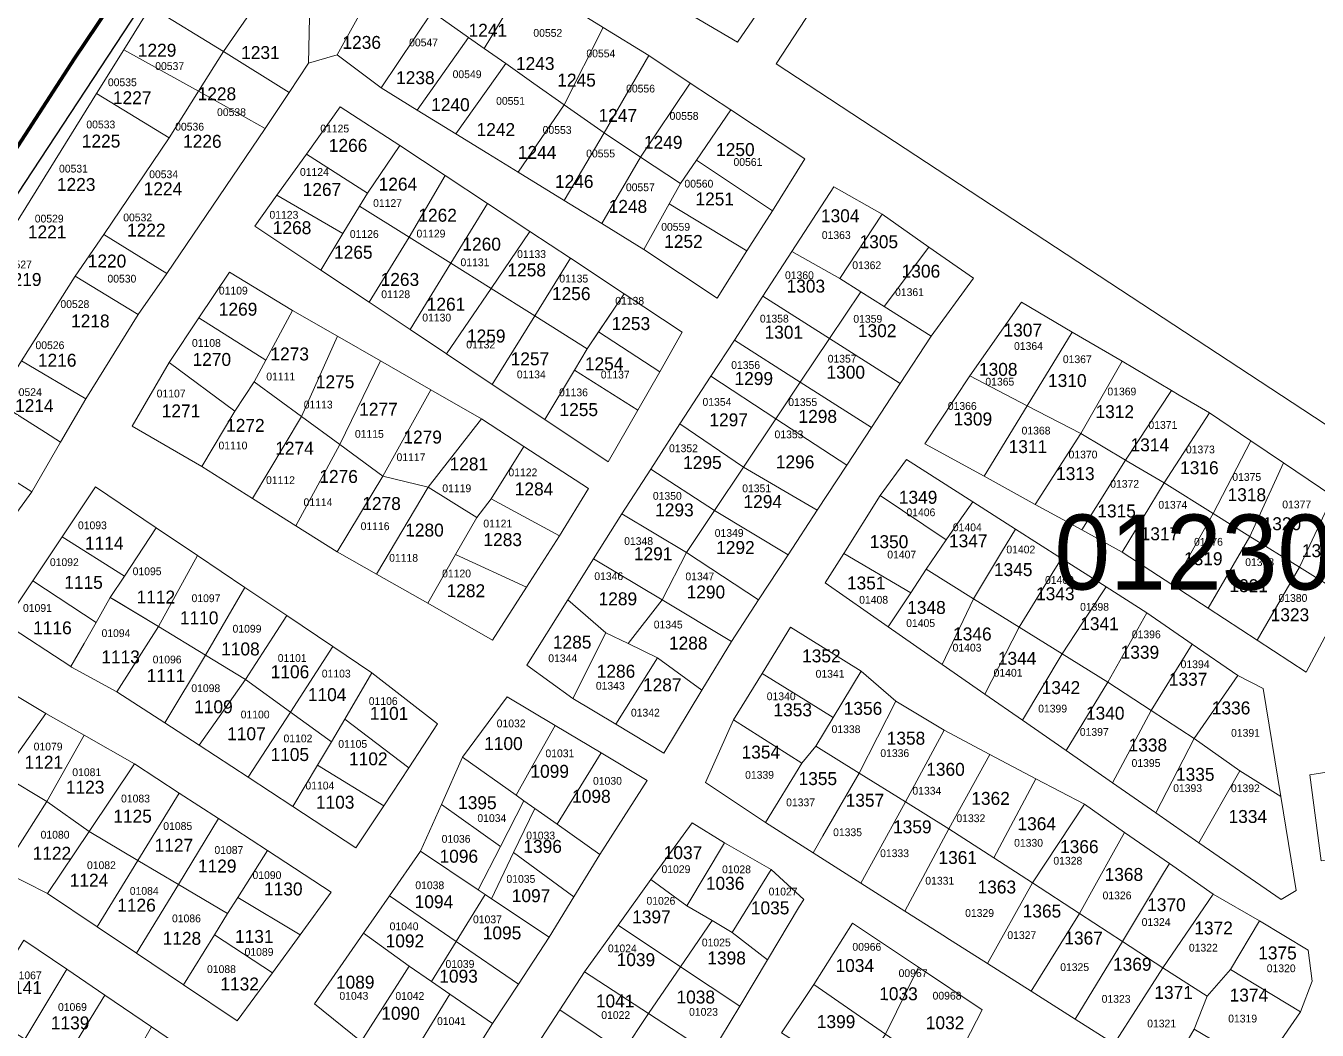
# Model space of a CAD drawing. Header units: metres. Extents: x 245225 to 248406, y 1633796 to 1637634.
# Drawn here: x 245480.1 to 245729.4, y 1635490.8 to 1635684.7 of the extents above; entities that cross this region are included whole.
import ezdxf
from ezdxf.enums import TextEntityAlignment as Align

# ---------------------------------------------------------------- set-up
doc = ezdxf.new("R2010")
doc.units = ezdxf.units.M
doc.header["$MEASUREMENT"] = 0
for name, color, linetype in [('historique_numero_parcelle', 7, 'Continuous'), ('limites_sections', 7, 'Continuous'), ('numero_lot', 7, 'Continuous')]:
    doc.layers.add(name, color=color, linetype=linetype)
doc.layers.add('Limites_Communes', color=7, linetype='Continuous', lineweight=211, plot=False)
doc.layers.add('LIMITES_PARCELLES', color=7, linetype='Continuous', lineweight=0, true_color=0xffffff)
doc.styles.add('Style-FANCY', font='FANCY.shx')
doc.styles.add('Style-WORKING', font='WORKING.shx')

msp = doc.modelspace()

# ---------------------------------------------------------------- linework, layer by layer
at = {"layer": 'Limites_Communes', "color": 210, "lineweight": 80, "flags": 128}
msp.add_lwpolyline([(245439, 1635259), (245487, 1635359), (245345, 1635455), (245489.4667, 1635678.4528), (245540.7488, 1635754.6955), (245560.157, 1635785.0346), (245579.7076, 1635815.5853), (245606.352, 1635857.2211), (245607.8895, 1635859.6236), (245640.6509, 1635910.8181), (245678.9051, 1635970.5959), (245682.2558, 1635976.6478), (245696.3435, 1636002.0922), (245697.0172, 1636003.3091), (245706.0131, 1636029.7675), (245716.4917, 1636050.1259), (245721.3084, 1636059.484), (245729.3686, 1636075.1438), (245743.0548, 1636101.7343), (245738.5532, 1636159.0156), (245738.0176, 1636162.7443), (245735.1907, 1636182.4264), (245737.0861, 1636220.9674)], dxfattribs=at)
at = {"layer": 'limites_parcelles', "flags": 128}
for points in [[(245750.363, 1635691.039), (245762.005, 1635587.454), (245624.951, 1635677.413), (245685.937, 1635770.679), (245729.064, 1635835.37), (245750.496, 1635821.743), (245750.496, 1635786.686), (245750.099, 1635730.594), (245750.363, 1635691.039)], [(245525.065, 1635689.592), (245518.238, 1635679.767), (245504.147, 1635688.38), (245513.607, 1635703.58), (245518.327, 1635704.692), (245525.065, 1635689.592)], [(245576.644, 1635693.651), (245568.596, 1635680.353), (245565.549, 1635682.499), (245558.528, 1635687.443), (245566.789, 1635699.743), (245576.644, 1635693.651)], [(245534.642, 1635677.518), (245530.938, 1635671.83), (245518.238, 1635679.767), (245525.065, 1635689.592), (245533.724, 1635691.987), (245535.013, 1635692.343), (245534.642, 1635677.518)], [(245548.183, 1635693.54), (245540.198, 1635679.106), (245534.642, 1635677.518), (245535.013, 1635692.343), (245544.538, 1635694.037), (245548.183, 1635693.54)], [(245550.863, 1635692.336), (245558.528, 1635687.443), (245548.665, 1635672.756), (245540.198, 1635679.106), (245548.183, 1635693.54), (245549.195, 1635693.402), (245550.863, 1635692.336)], [(245591.552, 1635684.436), (245584.046, 1635669.473), (245578.169, 1635673.612), (245572.743, 1635677.432), (245568.596, 1635680.353), (245576.644, 1635693.651), (245591.552, 1635684.436)], [(245568.596, 1635680.353), (245572.743, 1635677.432), (245563.124, 1635663.869), (245555.652, 1635668.461), (245565.549, 1635682.499), (245568.596, 1635680.353)], [(245584.046, 1635669.473), (245575.144, 1635656.481), (245569.267, 1635660.093), (245563.124, 1635663.869), (245572.743, 1635677.432), (245578.169, 1635673.612), (245584.046, 1635669.473)], [(245526.278, 1635664.938), (245507.343, 1635636.932), (245495.172, 1635644.472), (245507.786, 1635663.098), (245513.457, 1635672.143), (245526.278, 1635664.938)], [(245616.221, 1635668.486), (245609.556, 1635658.806), (245606.448, 1635654.291), (245598.775, 1635659.385), (245608.364, 1635673.689), (245616.221, 1635668.486)], [(245507.786, 1635663.098), (245495.172, 1635644.472), (245489.616, 1635636.402), (245479.244, 1635620.025), (245474.431, 1635612.35), (245474.227, 1635612.286), (245461.253, 1635619.363), (245493.763, 1635671.697), (245507.786, 1635663.098)], [(245546.026, 1635652.452), (245544.515, 1635649.939), (245541.318, 1635644.623), (245528.552, 1635652.017), (245534.273, 1635659.953), (245546.026, 1635652.452)], [(245561.074, 1635655.828), (245554.126, 1635643.914), (245544.515, 1635649.939), (245546.026, 1635652.452), (245552.264, 1635661.652), (245561.074, 1635655.828)], [(245591.27, 1635646.57), (245598.775, 1635659.385), (245606.448, 1635654.291), (245604.272, 1635650.352), (245599.418, 1635641.562), (245591.27, 1635646.57)], [(245624.212, 1635649.04), (245619.318, 1635641.279), (245604.272, 1635650.352), (245606.448, 1635654.291), (245609.556, 1635658.806), (245624.212, 1635649.04)], [(245554.126, 1635643.914), (245546.345, 1635631.374), (245537.069, 1635637.558), (245541.318, 1635644.623), (245544.515, 1635649.939), (245554.126, 1635643.914)], [(245654.454, 1635642.003), (245645.826, 1635630.52), (245641.263, 1635633.405), (245637.261, 1635635.934), (245645.392, 1635648.353), (245654.454, 1635642.003)], [(245637.261, 1635635.934), (245641.263, 1635633.405), (245635.23, 1635624.376), (245622.391, 1635632.547), (245627.996, 1635641.188), (245637.261, 1635635.934)], [(245645.826, 1635630.52), (245654.842, 1635624.821), (245648.874, 1635615.693), (245647.067, 1635616.843), (245635.23, 1635624.376), (245641.263, 1635633.405), (245645.826, 1635630.52)], [(245540.262, 1635624.802), (245533.319, 1635609.295), (245524.144, 1635616.029), (245526.396, 1635620.212), (245531.553, 1635629.788), (245540.262, 1635624.802)], [(245526.396, 1635620.212), (245524.144, 1635616.029), (245520.44, 1635610.341), (245507.74, 1635619.734), (245513.49, 1635628.358), (245526.396, 1635620.212)], [(245588.459, 1635622.387), (245585.987, 1635618.277), (245580.265, 1635608.76), (245570.144, 1635615.508), (245578.333, 1635628.736), (245588.459, 1635622.387)], [(245602.46, 1635617.939), (245598.224, 1635610.527), (245585.987, 1635618.277), (245588.459, 1635622.387), (245590.669, 1635625.676), (245602.46, 1635617.939)], [(245648.874, 1635615.693), (245643.328, 1635607.208), (245639.84, 1635609.427), (245629.596, 1635615.946), (245635.23, 1635624.376), (245647.067, 1635616.843), (245648.874, 1635615.693)], [(245491.68, 1635612.749), (245486.811, 1635604.368), (245483.917, 1635606.191), (245474.35, 1635612.219), (245474.431, 1635612.35), (245479.244, 1635620.025), (245491.68, 1635612.749)], [(245701.264, 1635614.335), (245696.891, 1635607.71), (245692.393, 1635600.894), (245683.794, 1635606.002), (245691.732, 1635619.972), (245701.264, 1635614.335)], [(245533.319, 1635609.295), (245523.877, 1635593.469), (245514.09, 1635599.625), (245520.44, 1635610.341), (245524.144, 1635616.029), (245533.319, 1635609.295)], [(245643.328, 1635607.208), (245638.562, 1635599.918), (245624.874, 1635608.878), (245629.596, 1635615.946), (245639.84, 1635609.427), (245643.328, 1635607.208)], [(245708.606, 1635609.994), (245699.828, 1635596.477), (245694.423, 1635599.687), (245692.393, 1635600.894), (245696.891, 1635607.71), (245701.264, 1635614.335), (245702.753, 1635613.454), (245708.606, 1635609.994)], [(245486.811, 1635604.368), (245481.229, 1635594.757), (245469.033, 1635602.46), (245474.35, 1635612.219), (245483.917, 1635606.191), (245486.811, 1635604.368)], [(245576.232, 1635603.546), (245569.917, 1635593.408), (245567.139, 1635589.836), (245557.746, 1635595.657), (245568.065, 1635608.886), (245576.232, 1635603.546)], [(245465.751, 1635595.154), (245465.069, 1635595.708), (245469.033, 1635602.46), (245481.229, 1635594.757), (245476.995, 1635588.936), (245465.751, 1635595.154)], [(245662.91, 1635592.841), (245659.531, 1635588.04), (245657.759, 1635585.523), (245645.054, 1635594.041), (245650.12, 1635601.009), (245662.91, 1635592.841)], [(245683.945, 1635587.419), (245692.393, 1635600.894), (245694.423, 1635599.687), (245699.828, 1635596.477), (245691.732, 1635583.142), (245683.945, 1635587.419)], [(245567.139, 1635589.836), (245563.037, 1635582.648), (245557.677, 1635573.254), (245547.783, 1635578.891), (245557.746, 1635595.657), (245567.139, 1635589.836)], [(245576.767, 1635576.373), (245563.037, 1635582.648), (245567.139, 1635589.836), (245569.917, 1635593.408), (245583.146, 1635586.264), (245576.767, 1635576.373)], [(245650.929, 1635575.265), (245638.011, 1635582.88), (245645.054, 1635594.041), (245657.759, 1635585.523), (245653.93, 1635579.816), (245650.929, 1635575.265)], [(245671.136, 1635587.588), (245668.465, 1635583.129), (245663.072, 1635574.129), (245653.93, 1635579.816), (245657.759, 1635585.523), (245659.531, 1635588.04), (245662.91, 1635592.841), (245671.136, 1635587.588)], [(245496.4, 1635574.365), (245499.151, 1635578.493), (245505.281, 1635587.845), (245513.252, 1635582.48), (245505.729, 1635568.748), (245496.951, 1635574.034), (245496.4, 1635574.365)], [(245680.027, 1635581.91), (245678.256, 1635579.03), (245671.874, 1635568.654), (245663.072, 1635574.129), (245668.465, 1635583.129), (245671.136, 1635587.588), (245680.027, 1635581.91)], [(245499.151, 1635578.493), (245496.4, 1635574.365), (245493.664, 1635569.563), (245481.419, 1635577.573), (245487.097, 1635586.069), (245499.151, 1635578.493)], [(245602.971, 1635573.916), (245596.354, 1635565.469), (245592.07, 1635567.566), (245584.742, 1635573.941), (245589.675, 1635581.812), (245602.971, 1635573.916)], [(245688.643, 1635576.408), (245687.756, 1635575.052), (245680.186, 1635563.483), (245671.874, 1635568.654), (245678.256, 1635579.03), (245680.027, 1635581.91), (245688.643, 1635576.408)], [(245493.664, 1635569.563), (245491.338, 1635565.479), (245488.802, 1635561.026), (245475.964, 1635569.41), (245481.419, 1635577.573), (245493.664, 1635569.563)], [(245663.072, 1635574.129), (245657.02, 1635561.455), (245646.598, 1635568.697), (245650.929, 1635575.265), (245653.93, 1635579.816), (245663.072, 1635574.129)], [(245696.494, 1635571.394), (245688.973, 1635558.017), (245680.186, 1635563.483), (245687.756, 1635575.052), (245688.643, 1635576.408), (245696.494, 1635571.394)], [(245505.729, 1635568.748), (245497.659, 1635556.181), (245488.928, 1635560.943), (245488.802, 1635561.026), (245491.338, 1635565.479), (245493.664, 1635569.563), (245496.4, 1635574.365), (245505.729, 1635568.748)], [(245610.617, 1635556.503), (245602.019, 1635562.697), (245596.354, 1635565.469), (245602.971, 1635573.916), (245616.306, 1635565.872), (245610.617, 1635556.503)], [(245596.354, 1635565.469), (245602.019, 1635562.697), (245593.975, 1635549.891), (245585.72, 1635554.866), (245592.07, 1635567.566), (245596.354, 1635565.469)], [(245641.373, 1635560.134), (245635.976, 1635551.224), (245628.84, 1635555.61), (245622.228, 1635559.673), (245627.736, 1635568.624), (245641.373, 1635560.134)], [(245541.696, 1635550.87), (245539.088, 1635546.506), (245531.183, 1635552.262), (245539.375, 1635564.895), (245546.871, 1635559.85), (245541.696, 1635550.87)], [(245648.056, 1635554.336), (245640.958, 1635540.457), (245632.605, 1635545.658), (245635.976, 1635551.224), (245641.373, 1635560.134), (245648.056, 1635554.336)], [(245635.976, 1635551.224), (245632.605, 1635545.658), (245629.877, 1635542.354), (245616.73, 1635550.738), (245622.228, 1635559.673), (245628.84, 1635555.61), (245635.976, 1635551.224)], [(245722.377, 1635535.951), (245714.486, 1635540.927), (245705.622, 1635547.145), (245714.089, 1635559.316), (245718.984, 1635556.802), (245722.377, 1635535.951)], [(245582.282, 1635549.664), (245579.475, 1635544.633), (245574.764, 1635536.189), (245564.398, 1635543.522), (245573.003, 1635555.208), (245582.282, 1635549.664)], [(245491.367, 1635547.766), (245484.135, 1635534.963), (245476.202, 1635539.723), (245478.249, 1635543.885), (245483.98, 1635551.974), (245491.367, 1635547.766)], [(245539.088, 1635546.506), (245536.395, 1635542.002), (245531.615, 1635534.006), (245523.006, 1635539.651), (245531.183, 1635552.262), (245539.088, 1635546.506)], [(245549.179, 1635534.162), (245536.395, 1635542.002), (245539.088, 1635546.506), (245541.696, 1635550.87), (245554.016, 1635541.496), (245549.179, 1635534.162)], [(245591.174, 1635544.351), (245589.641, 1635541.877), (245582.657, 1635530.605), (245578.359, 1635533.645), (245576.25, 1635535.138), (245574.764, 1635536.189), (245579.475, 1635544.633), (245582.282, 1635549.664), (245591.174, 1635544.351)], [(245640.958, 1635540.457), (245633.971, 1635528.368), (245632.075, 1635525.087), (245622.868, 1635530.947), (245629.877, 1635542.354), (245632.605, 1635545.658), (245640.958, 1635540.457)], [(245571.715, 1635526.292), (245560.31, 1635534.392), (245564.398, 1635543.522), (245574.764, 1635536.189), (245576.25, 1635535.138), (245571.715, 1635526.292)], [(245600.027, 1635539.062), (245590.899, 1635524.775), (245582.657, 1635530.605), (245589.641, 1635541.877), (245591.174, 1635544.351), (245600.027, 1635539.062)], [(245649.892, 1635534.894), (245644.039, 1635524.213), (245641.3, 1635519.215), (245632.075, 1635525.087), (245633.971, 1635528.368), (245640.958, 1635540.457), (245649.892, 1635534.894)], [(245722.377, 1635535.951), (245725.334, 1635517.776), (245722.423, 1635516.056), (245706.548, 1635527.037), (245714.486, 1635540.927), (245722.377, 1635535.951)], [(245484.135, 1635534.963), (245475.672, 1635521.599), (245468.661, 1635526.627), (245473.929, 1635535.777), (245476.202, 1635539.723), (245484.135, 1635534.963)], [(245585.876, 1635516.561), (245574.261, 1635525.111), (245578.359, 1635533.645), (245582.657, 1635530.605), (245590.899, 1635524.775), (245585.876, 1635516.561)], [(245649.795, 1635513.808), (245641.3, 1635519.215), (245644.039, 1635524.213), (245649.892, 1635534.894), (245658.262, 1635529.683), (245649.795, 1635513.808)], [(245692.214, 1635529.03), (245690.099, 1635525.233), (245683.499, 1635513.386), (245674.409, 1635519.306), (245684.463, 1635534.44), (245692.214, 1635529.03)], [(245526.747, 1635525.509), (245520.991, 1635516.421), (245519.048, 1635513.352), (245509.532, 1635518.992), (245517.255, 1635531.693), (245526.747, 1635525.509)], [(245674.409, 1635519.306), (245665.738, 1635503.694), (245657.719, 1635508.781), (245657.623, 1635508.842), (245649.795, 1635513.808), (245658.262, 1635529.683), (245666.94, 1635524.106), (245674.409, 1635519.306)], [(245700.858, 1635522.998), (245699.745, 1635521.146), (245691.823, 1635507.965), (245683.499, 1635513.386), (245690.099, 1635525.233), (245692.214, 1635529.03), (245700.858, 1635522.998)], [(245567.421, 1635517.915), (245568.738, 1635517.035), (245565.201, 1635511.308), (245563.143, 1635507.975), (245550.296, 1635516.776), (245556.27, 1635525.367), (245567.421, 1635517.915)], [(245623.998, 1635521.877), (245616.458, 1635509.706), (245612.591, 1635511.991), (245607.726, 1635514.866), (245615.002, 1635527.037), (245623.998, 1635521.877)], [(245709.334, 1635517.083), (245699.597, 1635502.901), (245691.823, 1635507.965), (245699.745, 1635521.146), (245700.858, 1635522.998), (245709.334, 1635517.083)], [(245623.262, 1635504.444), (245616.458, 1635509.706), (245623.998, 1635521.877), (245630.291, 1635516.076), (245629.444, 1635514.806), (245623.262, 1635504.444)], [(245519.048, 1635513.352), (245516.493, 1635509.227), (245510.531, 1635499.601), (245501.45, 1635505.699), (245509.532, 1635518.992), (245519.048, 1635513.352)], [(245612.591, 1635511.991), (245606.5, 1635503.081), (245594.426, 1635511.115), (245600.773, 1635519.908), (245607.726, 1635514.866), (245612.591, 1635511.991)], [(245533.048, 1635509.275), (245527.693, 1635501.927), (245516.493, 1635509.227), (245519.048, 1635513.352), (245520.991, 1635516.421), (245533.048, 1635509.275)], [(245563.143, 1635507.975), (245558.377, 1635500.259), (245554.116, 1635503.192), (245545.291, 1635509.58), (245550.296, 1635516.776), (245563.143, 1635507.975)], [(245569.983, 1635516.203), (245581.109, 1635508.767), (245575.19, 1635499.722), (245563.143, 1635507.975), (245565.201, 1635511.308), (245568.738, 1635517.035), (245569.983, 1635516.203)], [(245712.687, 1635502.563), (245708.17, 1635497.398), (245699.597, 1635502.901), (245709.334, 1635517.083), (245718.243, 1635511.955), (245712.687, 1635502.563)], [(245606.5, 1635503.081), (245612.591, 1635511.991), (245616.458, 1635509.706), (245623.262, 1635504.444), (245617.915, 1635495.483), (245606.5, 1635503.081)], [(245728.429, 1635500.314), (245726.18, 1635494.361), (245712.687, 1635502.563), (245718.243, 1635511.955), (245727.636, 1635506.267), (245728.429, 1635500.314)], [(245575.19, 1635499.722), (245570.21, 1635492.112), (245561.939, 1635497.806), (245558.377, 1635500.259), (245563.143, 1635507.975), (245575.19, 1635499.722)], [(245558.377, 1635500.259), (245561.939, 1635497.806), (245553.163, 1635483.402), (245544.842, 1635488.646), (245554.116, 1635503.192), (245558.377, 1635500.259)], [(245705.622, 1635491.053), (245700.066, 1635481.396), (245690.178, 1635488.19), (245699.597, 1635502.901), (245708.17, 1635497.398), (245705.622, 1635491.053)], [(245600.309, 1635494.026), (245595.333, 1635486.619), (245590.196, 1635490.047), (245583.163, 1635494.743), (245587.915, 1635502.094), (245600.309, 1635494.026)], [(245708.17, 1635497.398), (245712.687, 1635502.563), (245726.18, 1635494.361), (245718.591, 1635483.355), (245705.622, 1635491.053), (245708.17, 1635497.398)], [(245504.357, 1635491.477), (245500.136, 1635484.017), (245496.823, 1635478.163), (245487.265, 1635484.322), (245495.354, 1635497.606), (245504.357, 1635491.477)], [(245595.333, 1635486.619), (245589.621, 1635478.119), (245583.637, 1635482.331), (245577.796, 1635486.442), (245583.163, 1635494.743), (245590.196, 1635490.047), (245595.333, 1635486.619)], [(245612.364, 1635486.18), (245607.864, 1635478.254), (245603.789, 1635480.974), (245595.333, 1635486.619), (245600.309, 1635494.026), (245612.364, 1635486.18)]]:
    msp.add_lwpolyline(points, close=True, dxfattribs=at)
at = {"layer": 'limites_parcelles'}
for points in [[(245608.162, 1635687.069), (245615.108, 1635701.405), (245626.105, 1635694.209), (245617.47, 1635681.558)], [(245518.238, 1635679.767), (245513.457, 1635672.143), (245499.004, 1635680.117), (245504.147, 1635688.38)], [(245565.549, 1635682.499), (245555.652, 1635668.461), (245548.665, 1635672.756), (245558.528, 1635687.443)], [(245584.046, 1635669.473), (245591.552, 1635684.436), (245600.344, 1635679), (245591.745, 1635664.051)], [(245513.457, 1635672.143), (245507.786, 1635663.098), (245493.763, 1635671.697), (245499.004, 1635680.117)], [(245526.278, 1635664.938), (245513.457, 1635672.143), (245518.238, 1635679.767), (245530.938, 1635671.83)], [(245608.364, 1635673.689), (245598.775, 1635659.385), (245591.745, 1635664.051), (245600.344, 1635679)], [(245552.264, 1635661.652), (245546.026, 1635652.452), (245534.273, 1635659.953), (245540.797, 1635669.063)], [(245591.745, 1635664.051), (245584.004, 1635651.035), (245575.144, 1635656.481), (245584.046, 1635669.473)], [(245624.212, 1635649.04), (245609.556, 1635658.806), (245616.221, 1635668.486), (245630.507, 1635659.024)], [(245584.004, 1635651.035), (245591.745, 1635664.051), (245598.775, 1635659.385), (245591.27, 1635646.57)], [(245569.2, 1635650.456), (245562.115, 1635638.905), (245554.126, 1635643.914), (245561.074, 1635655.828)], [(245637.261, 1635635.934), (245627.996, 1635641.188), (245636.078, 1635653.649), (245645.392, 1635648.353)], [(245541.318, 1635644.623), (245537.069, 1635637.558), (245524.277, 1635646.086), (245528.552, 1635652.017)], [(245577.374, 1635645.052), (245569.899, 1635634.024), (245562.115, 1635638.905), (245569.2, 1635650.456)], [(245619.318, 1635641.279), (245613.574, 1635632.169), (245599.418, 1635641.562), (245604.272, 1635650.352)], [(245585.222, 1635639.864), (245578.333, 1635628.736), (245569.899, 1635634.024), (245577.374, 1635645.052)], [(245507.343, 1635636.932), (245501.787, 1635628.994), (245489.616, 1635636.402), (245495.172, 1635644.472)], [(245562.115, 1635638.905), (245554.26, 1635626.097), (245546.345, 1635631.374), (245554.126, 1635643.914)], [(245595.594, 1635633.007), (245588.459, 1635622.387), (245578.333, 1635628.736), (245585.222, 1635639.864)], [(245645.826, 1635630.52), (245654.454, 1635642.003), (245663.035, 1635635.99), (245654.842, 1635624.821)], [(245569.899, 1635634.024), (245561.331, 1635621.383), (245554.26, 1635626.097), (245562.115, 1635638.905)], [(245501.787, 1635628.994), (245491.68, 1635612.749), (245479.244, 1635620.025), (245489.616, 1635636.402)], [(245526.396, 1635620.212), (245513.49, 1635628.358), (245519.382, 1635637.196), (245531.553, 1635629.788)], [(245578.333, 1635628.736), (245570.144, 1635615.508), (245561.331, 1635621.383), (245569.899, 1635634.024)], [(245602.46, 1635617.939), (245590.669, 1635625.676), (245595.594, 1635633.007), (245606.827, 1635625.581)], [(245635.23, 1635624.376), (245629.596, 1635615.946), (245616.874, 1635624.042), (245622.391, 1635632.547)], [(245682.103, 1635625.611), (245673.432, 1635611.4), (245662.347, 1635617.174), (245672.295, 1635631.356)], [(245548.55, 1635620.057), (245540.699, 1635603.878), (245533.319, 1635609.295), (245540.262, 1635624.802)], [(245673.432, 1635611.4), (245682.103, 1635625.611), (245691.732, 1635619.972), (245683.794, 1635606.002)], [(245629.596, 1635615.946), (245624.874, 1635608.878), (245612.354, 1635617.072), (245616.874, 1635624.042)], [(245558.29, 1635614.481), (245549.015, 1635597.773), (245540.699, 1635603.878), (245548.55, 1635620.057)], [(245520.44, 1635610.341), (245514.09, 1635599.625), (245500.598, 1635607.475), (245507.74, 1635619.734)], [(245598.224, 1635610.527), (245592.539, 1635600.578), (245580.265, 1635608.76), (245585.987, 1635618.277)], [(245624.874, 1635608.878), (245618.612, 1635599.506), (245606.383, 1635607.866), (245612.354, 1635617.072)], [(245673.432, 1635611.4), (245665.113, 1635597.764), (245653.668, 1635604.051), (245662.347, 1635617.174)], [(245549.015, 1635597.773), (245558.29, 1635614.481), (245568.065, 1635608.886), (245557.746, 1635595.657)], [(245665.113, 1635597.764), (245673.432, 1635611.4), (245683.794, 1635606.002), (245674.972, 1635592.348)], [(245716.566, 1635604.632), (245709.34, 1635590.556), (245699.828, 1635596.477), (245708.606, 1635609.994)], [(245540.699, 1635603.878), (245532.201, 1635588.233), (245523.877, 1635593.469), (245533.319, 1635609.295)], [(245618.612, 1635599.506), (245613.018, 1635591.135), (245600.726, 1635599.144), (245606.383, 1635607.866)], [(245632.88, 1635591.225), (245618.612, 1635599.506), (245624.874, 1635608.878), (245638.562, 1635599.918)], [(245692.393, 1635600.894), (245683.945, 1635587.419), (245674.972, 1635592.348), (245683.794, 1635606.002)], [(245532.201, 1635588.233), (245540.699, 1635603.878), (245549.015, 1635597.773), (245540.215, 1635583.203)], [(245569.917, 1635593.408), (245576.232, 1635603.546), (245588.703, 1635595.392), (245583.146, 1635586.264)], [(245722.896, 1635600.368), (245716.383, 1635586.173), (245709.34, 1635590.556), (245716.566, 1635604.632)], [(245732.441, 1635593.939), (245725.956, 1635580.215), (245716.383, 1635586.173), (245722.896, 1635600.368)], [(245557.746, 1635595.657), (245547.783, 1635578.891), (245540.215, 1635583.203), (245549.015, 1635597.773)], [(245613.018, 1635591.135), (245607.616, 1635583.051), (245595.14, 1635590.532), (245600.726, 1635599.144)], [(245627.264, 1635582.635), (245613.018, 1635591.135), (245618.612, 1635599.506), (245632.88, 1635591.225)], [(245505.281, 1635587.845), (245499.151, 1635578.493), (245487.097, 1635586.069), (245493.558, 1635595.736)], [(245709.34, 1635590.556), (245701.521, 1635576.761), (245691.732, 1635583.142), (245699.828, 1635596.477)], [(245725.956, 1635580.215), (245732.441, 1635593.939), (245742.569, 1635587.117), (245735.025, 1635574.571)], [(245602.971, 1635573.916), (245589.675, 1635581.812), (245595.14, 1635590.532), (245607.616, 1635583.051)], [(245627.264, 1635582.635), (245621.555, 1635573.901), (245607.616, 1635583.051), (245613.018, 1635591.135)], [(245716.383, 1635586.173), (245708.373, 1635572.295), (245701.521, 1635576.761), (245709.34, 1635590.556)], [(245725.956, 1635580.215), (245717.786, 1635566.16), (245708.373, 1635572.295), (245716.383, 1635586.173)], [(245522.392, 1635576.327), (245514.792, 1635563.253), (245505.729, 1635568.748), (245513.252, 1635582.48)], [(245576.767, 1635576.373), (245570.166, 1635566.14), (245557.677, 1635573.254), (245563.037, 1635582.648)], [(245607.616, 1635583.051), (245621.555, 1635573.901), (245616.306, 1635565.872), (245602.971, 1635573.916)], [(245650.929, 1635575.265), (245646.598, 1635568.697), (245634.407, 1635577.169), (245638.011, 1635582.88)], [(245717.786, 1635566.16), (245725.956, 1635580.215), (245735.025, 1635574.571), (245727.292, 1635559.964)], [(245530.507, 1635570.865), (245522.53, 1635558.562), (245514.792, 1635563.253), (245522.392, 1635576.327)], [(245592.07, 1635567.566), (245585.72, 1635554.866), (245576.816, 1635561.292), (245584.742, 1635573.941)], [(245657.02, 1635561.455), (245663.072, 1635574.129), (245671.874, 1635568.654), (245665.253, 1635555.734)], [(245539.375, 1635564.895), (245531.183, 1635552.262), (245522.53, 1635558.562), (245530.507, 1635570.865)], [(245705.281, 1635565.362), (245697.367, 1635552.536), (245688.973, 1635558.017), (245696.494, 1635571.394)], [(245514.792, 1635563.253), (245506.899, 1635550.175), (245497.659, 1635556.181), (245505.729, 1635568.748)], [(245665.253, 1635555.734), (245671.874, 1635568.654), (245680.186, 1635563.483), (245672.486, 1635550.707)], [(245697.367, 1635552.536), (245705.281, 1635565.362), (245714.089, 1635559.316), (245705.622, 1635547.145)], [(245506.899, 1635550.175), (245514.792, 1635563.253), (245522.53, 1635558.562), (245513.534, 1635545.862)], [(245610.617, 1635556.503), (245603.234, 1635544.343), (245593.975, 1635549.891), (245602.019, 1635562.697)], [(245672.486, 1635550.707), (245680.186, 1635563.483), (245688.973, 1635558.017), (245680.942, 1635544.831)], [(245483.98, 1635551.974), (245478.249, 1635543.885), (245465.195, 1635552.503), (245470.893, 1635559.777)], [(245531.183, 1635552.262), (245523.006, 1635539.651), (245513.534, 1635545.862), (245522.53, 1635558.562)], [(245554.016, 1635541.496), (245541.696, 1635550.87), (245546.871, 1635559.85), (245559.583, 1635550)], [(245680.942, 1635544.831), (245688.973, 1635558.017), (245697.367, 1635552.536), (245689.9, 1635538.606)], [(245649.892, 1635534.894), (245640.958, 1635540.457), (245648.056, 1635554.336), (245657.37, 1635548.727)], [(245689.9, 1635538.606), (245697.367, 1635552.536), (245705.622, 1635547.145), (245698.22, 1635532.824)], [(245629.877, 1635542.354), (245622.868, 1635530.947), (245611.335, 1635538.645), (245616.73, 1635550.738)], [(245484.135, 1635534.963), (245491.367, 1635547.766), (245501.073, 1635542.237), (245492.311, 1635529.198)], [(245666.212, 1635544.064), (245658.262, 1635529.683), (245649.892, 1635534.894), (245657.37, 1635548.727)], [(245698.22, 1635532.824), (245705.622, 1635547.145), (245714.486, 1635540.927), (245706.548, 1635527.037)], [(245675.107, 1635539.373), (245666.94, 1635524.106), (245658.262, 1635529.683), (245666.212, 1635544.064)], [(245509.698, 1635536.617), (245501.717, 1635523.623), (245492.311, 1635529.198), (245501.073, 1635542.237)], [(245549.179, 1635534.162), (245543.806, 1635526.013), (245531.615, 1635534.006), (245536.395, 1635542.002)], [(245739.583, 1635524.666), (245730.196, 1635523.512), (245727.974, 1635540.128), (245738.181, 1635541.721)], [(245666.94, 1635524.106), (245675.107, 1635539.373), (245684.463, 1635534.44), (245674.409, 1635519.306)], [(245517.255, 1635531.693), (245509.532, 1635518.992), (245501.717, 1635523.623), (245509.698, 1635536.617)], [(245492.311, 1635529.198), (245484.271, 1635517.234), (245475.672, 1635521.599), (245484.135, 1635534.963)], [(245571.715, 1635526.292), (245567.421, 1635517.915), (245556.27, 1635525.367), (245560.31, 1635534.392)], [(245607.726, 1635514.866), (245600.773, 1635519.908), (245608.701, 1635530.893), (245615.002, 1635527.037)], [(245501.717, 1635523.623), (245493.843, 1635510.806), (245484.271, 1635517.234), (245492.311, 1635529.198)], [(245533.048, 1635509.275), (245520.991, 1635516.421), (245526.747, 1635525.509), (245539.04, 1635517.498)], [(245585.876, 1635516.561), (245581.109, 1635508.767), (245569.983, 1635516.203), (245574.261, 1635525.111)], [(245509.532, 1635518.992), (245501.45, 1635505.699), (245493.843, 1635510.806), (245501.717, 1635523.623)], [(245665.738, 1635503.694), (245674.409, 1635519.306), (245683.499, 1635513.386), (245674.168, 1635498.346)], [(245674.168, 1635498.346), (245683.499, 1635513.386), (245691.823, 1635507.965), (245682.655, 1635492.963)], [(245606.5, 1635503.081), (245600.309, 1635494.026), (245587.915, 1635502.094), (245594.426, 1635511.115)], [(245652.452, 1635502.97), (245646.084, 1635490.041), (245632.2, 1635499.652), (245639.668, 1635511.466)], [(245488.013, 1635502.604), (245479.878, 1635489.083), (245471.288, 1635494.619), (245479.726, 1635508.246)], [(245527.693, 1635501.927), (245520.916, 1635492.628), (245510.531, 1635499.601), (245516.493, 1635509.227)], [(245554.116, 1635503.192), (245544.842, 1635488.646), (245535.797, 1635495.926), (245545.291, 1635509.58)], [(245682.655, 1635492.963), (245691.823, 1635507.965), (245699.597, 1635502.901), (245690.178, 1635488.19)], [(245495.354, 1635497.606), (245487.265, 1635484.322), (245479.878, 1635489.083), (245488.013, 1635502.604)], [(245600.309, 1635494.026), (245606.5, 1635503.081), (245617.915, 1635495.483), (245612.364, 1635486.18)], [(245646.084, 1635490.041), (245652.452, 1635502.97), (245664.751, 1635494.797), (245657.997, 1635481.793)], [(245570.21, 1635492.112), (245561.524, 1635478.322), (245553.163, 1635483.402), (245561.939, 1635497.806)], [(245646.084, 1635490.041), (245640.182, 1635481.259), (245625.952, 1635490.352), (245632.2, 1635499.652)], [(245511.048, 1635477.017), (245500.136, 1635484.017), (245504.357, 1635491.477), (245515.492, 1635483.896)], [(245700.066, 1635481.396), (245705.622, 1635491.053), (245718.591, 1635483.355), (245712.501, 1635473.326)]]:
    msp.add_3dface(points, dxfattribs=at)
at = {"layer": 'limites_sections', "flags": 128}
msp.add_lwpolyline([(245757.2987, 1635487.3796), (245709.8511, 1635473.3519), (245450.457919, 1635384.496715), (245338.384, 1635452.238), (245352.23, 1635460.654), (245385.352, 1635510.608), (245506.207, 1635694.504), (245674.383, 1635951.917), (245691.302, 1635996.202), (245705.298, 1636002.476), (245715.487, 1635996.523), (245917.985, 1635864.385)], dxfattribs=at)

# ---------------------------------------------------------------- texts
at = {"layer": 'historique_numero_parcelle', "style": 'Style-FANCY'}
for s, p in [('00547', (245556.877992, 1635681.514843)), ('00552', (245580.861467, 1635683.365305)), ('00554', (245591.100197, 1635679.398816)), ('00537', (245507.859489, 1635676.962854)), ('00549', (245565.272859, 1635675.384443)), ('00535', (245498.721231, 1635673.829947)), ('00556', (245598.77069, 1635672.613923)), ('00551', (245573.670038, 1635670.240453)), ('00538', (245519.795974, 1635668.064269)), ('00558', (245607.167528, 1635667.33752)), ('00533', (245494.563427, 1635665.691526)), ('00536', (245511.708472, 1635665.257936)), ('01125', (245539.72551, 1635664.899396)), ('00553', (245582.657221, 1635664.634109)), ('00555', (245591.055729, 1635660.080704)), ('00531', (245489.288612, 1635657.16126)), ('01124', (245535.797, 1635656.514608)), ('00561', (245619.497906, 1635658.437602)), ('00534', (245506.695104, 1635656.069651)), ('00560', (245610.028327, 1635654.254879)), ('00557', (245598.726688, 1635653.557974)), ('01127', (245549.924295, 1635650.502808)), ('00529', (245484.601427, 1635647.51348)), ('00532', (245501.682988, 1635647.737039)), ('01123', (245529.915037, 1635648.249005)), ('01126', (245545.426498, 1635644.533178)), ('01129', (245558.30273, 1635644.618446)), ('00559', (245605.54107, 1635645.920218)), ('01363', (245636.549377, 1635644.330191)), ('01131', (245566.797858, 1635639.079392)), ('01133', (245577.722649, 1635640.663593)), ('00527', (245478.471959, 1635638.65661)), ('01360', (245629.439473, 1635636.584588)), ('01362', (245642.434952, 1635638.509585)), ('00530', (245498.633685, 1635635.916048)), ('01135', (245585.874743, 1635635.930757)), ('01109', (245520.145208, 1635633.609525)), ('01128', (245551.492665, 1635632.905139)), ('01138', (245596.670889, 1635631.650817)), ('01361', (245650.699878, 1635633.316064)), ('00528', (245489.55633, 1635631.008995)), ('01130', (245559.415287, 1635628.401834)), ('01358', (245624.591103, 1635628.20176)), ('01359', (245642.640055, 1635628.160084)), ('00526', (245484.741983, 1635623.069091)), ('01108', (245514.947856, 1635623.502499)), ('01132', (245567.910318, 1635623.208204)), ('01364', (245673.663894, 1635622.917598)), ('01356', (245619.052406, 1635619.244526)), ('01357', (245637.679277, 1635620.466518)), ('01367', (245683.085165, 1635620.365673)), ('01111', (245529.303739, 1635617.029487)), ('01134', (245577.668876, 1635617.435819)), ('01137', (245593.878971, 1635617.398225)), ('01365', (245668.129115, 1635616.030196)), ('01369', (245691.692803, 1635614.135781)), ('00524', (245480.385918, 1635614.011289)), ('01107', (245508.142305, 1635613.744187)), ('01113', (245536.534345, 1635611.6082)), ('01136', (245585.824026, 1635613.966816)), ('01354', (245613.516821, 1635612.128452)), ('01355', (245630.071915, 1635612.090062)), ('01366', (245660.876249, 1635611.332931)), ('01368', (245675.120324, 1635606.585027)), ('01371', (245699.610809, 1635607.678057)), ('01115', (245546.408309, 1635605.951385)), ('01353', (245627.422518, 1635605.858163)), ('01110', (245520.076068, 1635603.712182)), ('01352', (245607.058266, 1635603.174178)), ('01370', (245684.191678, 1635601.964069)), ('01373', (245706.843007, 1635602.946768)), ('01117', (245554.444931, 1635601.447816)), ('01112', (245529.257642, 1635597.020963)), ('01122', (245576.05234, 1635598.523338)), ('01375', (245715.797771, 1635597.637077)), ('01119', (245563.284102, 1635595.44839)), ('01351', (245621.181334, 1635595.437124)), ('01372', (245692.226647, 1635596.3115)), ('01114', (245536.490662, 1635592.750414)), ('01350', (245603.933031, 1635593.98137)), ('01374', (245701.52919, 1635592.265173)), ('01377', (245725.44253, 1635592.324792)), ('01406', (245652.887699, 1635590.809486)), ('01093', (245492.94462, 1635588.301635)), ('01116', (245547.516149, 1635588.124779)), ('01121', (245571.200414, 1635588.645092)), ('01349', (245615.8734, 1635586.824944)), ('01404', (245661.847898, 1635587.913952)), ('01348', (245598.394729, 1635585.255299)), ('01376', (245708.410848, 1635585.1201)), ('01118', (245553.021063, 1635582.018052)), ('01407', (245649.189857, 1635582.654002)), ('01402', (245672.185186, 1635583.635907)), ('01092', (245487.524171, 1635581.184132)), ('01095', (245503.500145, 1635579.422238)), ('01378', (245718.288794, 1635581.187281)), ('01120', (245563.245234, 1635579.003858)), ('01346', (245592.631077, 1635578.483589)), ('01347', (245610.22003, 1635578.442975)), ('01400', (245679.644623, 1635577.753667)), ('01097', (245514.870168, 1635574.22197)), ('01380', (245724.710844, 1635574.272433)), ('01091', (245482.330635, 1635572.341678)), ('01408', (245643.765691, 1635573.926504)), ('01398', (245686.414797, 1635572.563857)), ('01345', (245604.10554, 1635569.143069)), ('01405', (245652.838313, 1635569.421543)), ('01094', (245497.494409, 1635567.477237)), ('01099', (245522.789604, 1635568.338667)), ('01396', (245696.404555, 1635567.250776)), ('01403', (245661.794401, 1635564.68585)), ('01096', (245507.369839, 1635562.395257)), ('01101', (245531.513361, 1635562.683663)), ('01344', (245583.74232, 1635562.635236)), ('01103', (245540.013539, 1635559.67445)), ('01341', (245635.354579, 1635559.641465)), ('01401', (245669.716125, 1635559.838122)), ('01394', (245705.819114, 1635561.479185)), ('01098', (245514.830073, 1635556.858016)), ('01343', (245592.927221, 1635557.324849)), ('01106', (245549.084303, 1635554.364491)), ('01340', (245625.917619, 1635555.293667)), ('01100', (245524.360261, 1635551.776574)), ('01342', (245599.698253, 1635552.134201)), ('01399', (245678.322412, 1635552.91849)), ('01032', (245573.780524, 1635550.055877)), ('01102', (245532.627617, 1635547.157472)), ('01338', (245638.434121, 1635548.940585)), ('01397', (245686.359035, 1635548.414921)), ('01391', (245715.560589, 1635548.23307)), ('01079', (245484.388983, 1635545.594276)), ('01105', (245543.201199, 1635546.098054)), ('01031', (245583.195119, 1635544.2847)), ('01336', (245647.850474, 1635544.318829)), ('01395', (245696.347202, 1635542.412842)), ('01081', (245491.849442, 1635540.632614)), ('01339', (245621.743718, 1635540.1241)), ('01104', (245536.860492, 1635538.063837)), ('01030', (245592.379984, 1635538.9739)), ('01334', (245654.04159, 1635537.059678)), ('01393', (245704.384028, 1635537.564271)), ('01392', (245715.534998, 1635537.538523)), ('01083', (245501.264838, 1635535.551282)), ('01337', (245629.663485, 1635534.816799)), ('01034', (245570.060176, 1635531.780583)), ('01332', (245662.536493, 1635531.750885)), ('01085', (245509.415602, 1635530.242447)), ('01080', (245485.728682, 1635528.572138)), ('01036', (245563.153041, 1635527.772357)), ('01033', (245579.479591, 1635528.42466)), ('01335', (245638.733183, 1635529.045841)), ('01330', (245673.677576, 1635527.010147)), ('01087', (245519.291956, 1635525.62063)), ('01333', (245647.805865, 1635524.999881)), ('01082', (245494.682117, 1635522.687448)), ('01029', (245605.601628, 1635521.914325)), ('01028', (245617.294597, 1635521.887325)), ('01328', (245681.257592, 1635523.543635)), ('01090', (245526.638783, 1635520.773653)), ('01035', (245575.666217, 1635520.038443)), ('01331', (245656.530524, 1635519.690298)), ('01084', (245502.948539, 1635517.723511)), ('01038', (245558.073342, 1635518.814063)), ('01027', (245626.284708, 1635517.594555)), ('01326', (245690.753167, 1635516.852691)), ('01026', (245602.696525, 1635515.810017)), ('01086', (245511.098443, 1635512.415514)), ('01037', (245569.210179, 1635512.23433)), ('01329', (245664.219269, 1635513.46295)), ('01040', (245553.111897, 1635510.891662)), ('01324', (245698.296172, 1635511.709423)), ('01025', (245613.385984, 1635507.768313)), ('00966', (245642.454218, 1635506.924613)), ('01327', (245672.371425, 1635509.190115)), ('01089', (245525.109535, 1635505.943144)), ('01024', (245595.252163, 1635506.627346)), ('01322', (245707.415907, 1635506.760189)), ('01088', (245517.858853, 1635502.624878)), ('01039', (245563.90128, 1635503.622565)), ('00967', (245651.376513, 1635501.844997)), ('01325', (245682.575174, 1635503.006537)), ('01320', (245722.450765, 1635502.783461)), ('01067', (245480.362984, 1635501.425455)), ('01043', (245543.423857, 1635497.459996)), ('01042', (245554.229828, 1635497.435044)), ('00968', (245657.936481, 1635497.492838)), ('01323', (245690.575042, 1635496.877049)), ('01069', (245489.086887, 1635495.310295)), ('01023', (245610.925038, 1635494.36896)), ('01041', (245562.266551, 1635492.587051)), ('01022', (245593.973566, 1635493.7511)), ('01321', (245699.367991, 1635492.12631)), ('01319', (245715.005224, 1635493.075205))]:
    msp.add_text(s, height=1.499994, dxfattribs=at).set_placement(p, align=Align.MIDDLE_CENTER)
at = {"layer": 'limites_sections', "linetype": 'Continuous', "lineweight": 0, "style": 'Style-FANCY'}
msp.add_text('01230111002', height=14.474253, dxfattribs=at).set_placement((245737.864153, 1635583.141986), align=Align.MIDDLE_CENTER)
at = {"layer": 'numero_lot', "linetype": 'Continuous', "style": 'Style-WORKING'}
for s, p in [('1241', (245565.555497, 1635682.628564)), ('1236', (245541.212032, 1635680.289769)), ('1229', (245501.709449, 1635678.783979)), ('1231', (245521.657473, 1635678.337916)), ('1243', (245574.717722, 1635676.219391)), ('1238', (245551.57033, 1635673.477833)), ('1245', (245582.689326, 1635673.006975)), ('1227', (245496.900258, 1635669.612059)), ('1228', (245513.261057, 1635670.372283)), ('1240', (245558.340328, 1635668.272186)), ('1247', (245590.653631, 1635666.200567)), ('1242', (245567.107242, 1635663.46093)), ('1225', (245490.896912, 1635661.240899)), ('1226', (245510.44686, 1635661.195757)), ('1266', (245538.577111, 1635660.4058)), ('1249', (245599.418623, 1635660.990314)), ('1244', (245575.077079, 1635659.050515)), ('1250', (245613.350459, 1635659.604141)), ('1223', (245486.089566, 1635652.867977)), ('1264', (245548.202881, 1635652.932553)), ('1246', (245582.245152, 1635653.443949)), ('1224', (245502.844676, 1635652.030286)), ('1267', (245533.536451, 1635651.897417)), ('1251', (245609.368411, 1635650.06031)), ('1248', (245592.608062, 1635648.629007)), ('1262', (245555.868031, 1635646.925838)), ('1304', (245633.586997, 1635646.821379)), ('1221', (245480.482377, 1635643.6979)), ('1222', (245499.634247, 1635644.052678)), ('1268', (245527.767419, 1635644.527718)), ('1265', (245539.589479, 1635639.776407)), ('1260', (245564.369172, 1635641.347194)), ('1252', (245603.327475, 1635641.866238)), ('1305', (245641.046441, 1635641.808142)), ('1220', (245492.040438, 1635638.081197)), ('1258', (245573.067703, 1635636.370095)), ('1306', (245649.177355, 1635636.131352)), ('1219', (245475.673185, 1635634.52598)), ('1263', (245548.589386, 1635634.528612)), ('1303', (245626.951632, 1635633.245665)), ('1261', (245557.491385, 1635629.754044)), ('1256', (245581.669158, 1635631.793221)), ('1269', (245517.344039, 1635628.784744)), ('1218', (245488.82171, 1635626.509598)), ('1253', (245593.187838, 1635626.011608)), ('1307', (245668.838129, 1635624.750923)), ('1259', (245565.253221, 1635623.611105)), ('1301', (245622.705067, 1635624.344447)), ('1302', (245640.727784, 1635624.633832)), ('1273', (245527.313113, 1635620.143702)), ('1216', (245482.42021, 1635618.93836)), ('1270', (245512.273636, 1635619.088426)), ('1257', (245573.690059, 1635619.200612)), ('1254', (245588.02088, 1635618.240519)), ('1275', (245536.078722, 1635614.767447)), ('1299', (245616.905393, 1635615.397815)), ('1300', (245634.666272, 1635616.623807)), ('1308', (245664.100604, 1635617.166842)), ('1310', (245677.434669, 1635615.014047)), ('1214', (245478.010941, 1635610.165517)), ('1271', (245506.331665, 1635609.14712)), ('1277', (245544.444524, 1635609.475116)), ('1255', (245583.115454, 1635609.399822)), ('1297', (245612.058973, 1635607.425984)), ('1298', (245629.255544, 1635608.086278)), ('1309', (245659.207492, 1635607.596115)), ('1312', (245686.597815, 1635609.003873)), ('1272', (245518.75225, 1635606.354433)), ('1279', (245552.976134, 1635604.099402)), ('1314', (245693.365047, 1635602.60023)), ('1274', (245528.235081, 1635601.939525)), ('1311', (245669.825188, 1635602.255584)), ('1281', (245561.891159, 1635598.902802)), ('1295', (245606.987939, 1635599.188672)), ('1296', (245624.884275, 1635599.313348)), ('1316', (245702.93088, 1635598.18613)), ('1276', (245536.751534, 1635596.495845)), ('1313', (245678.989177, 1635597.04341)), ('1284', (245574.48306, 1635594.081714)), ('1349', (245648.626537, 1635592.470507)), ('1318', (245712.094871, 1635592.974956)), ('1278', (245545.049495, 1635591.27267)), ('1293', (245601.585816, 1635590.047121)), ('1294', (245618.637551, 1635591.644752)), ('1315', (245686.952561, 1635589.838003)), ('1320', (245718.864946, 1635587.369308)), ('1280', (245553.333678, 1635586.145528)), ('1317', (245695.320399, 1635585.427669)), ('1114', (245491.515685, 1635583.621263)), ('1283', (245568.435468, 1635584.304652)), ('1292', (245613.36406, 1635582.776905)), ('1350', (245643.021745, 1635583.905426)), ('1347', (245658.319141, 1635584.059104)), ('1291', (245597.478242, 1635581.574583)), ('1319', (245703.688312, 1635580.616334)), ('1322', (245726.433939, 1635582.160817)), ('1345', (245666.986367, 1635578.517076)), ('1115', (245487.508179, 1635576.044497)), ('1351', (245638.614317, 1635575.929582)), ('1321', (245712.453305, 1635575.406081)), ('1112', (245501.46569, 1635573.21826)), ('1282', (245561.325659, 1635574.435043)), ('1289', (245590.667136, 1635572.875287)), ('1290', (245607.660238, 1635574.199052)), ('1343', (245675.121596, 1635573.843279)), ('1348', (245650.241435, 1635571.203722)), ('1110', (245509.835448, 1635569.205923)), ('1341', (245683.652285, 1635568.068565)), ('1323', (245720.420376, 1635569.79767)), ('1116', (245481.502914, 1635567.27534)), ('1346', (245659.105651, 1635566.09024)), ('1108', (245517.800598, 1635563.198515)), ('1285', (245581.842796, 1635564.509641)), ('1288', (245604.25242, 1635564.320895)), ('1339', (245691.452583, 1635562.558539)), ('1113', (245494.656972, 1635561.654951)), ('1352', (245629.952791, 1635561.853545)), ('1344', (245667.744813, 1635561.386279)), ('1111', (245503.425652, 1635558.041694)), ('1106', (245527.366431, 1635558.784415)), ('1286', (245590.304863, 1635558.899086)), ('1287', (245599.240815, 1635556.269446)), ('1342', (245676.207792, 1635555.737722)), ('1337', (245700.754572, 1635557.346046)), ('1104', (245534.53827, 1635554.375843)), ('1109', (245512.588798, 1635552.03152)), ('1101', (245546.498942, 1635550.755216)), ('1353', (245624.424724, 1635551.437281)), ('1356', (245637.990418, 1635551.721958)), ('1340', (245684.754409, 1635550.797974)), ('1336', (245709.050817, 1635551.812875)), ('1107', (245518.959795, 1635546.825795)), ('1358', (245646.289142, 1635545.96278)), ('1105', (245527.329555, 1635542.814458)), ('1100', (245568.57555, 1635544.930224)), ('1354', (245618.271878, 1635543.282467)), ('1338', (245692.982223, 1635544.644959)), ('1121', (245479.846994, 1635541.327094)), ('1102', (245542.488669, 1635541.980452)), ('1099', (245577.507196, 1635539.569586)), ('1355', (245629.265093, 1635538.166069)), ('1360', (245653.92229, 1635539.955139)), ('1335', (245702.136196, 1635538.992807)), ('1123', (245487.81591, 1635536.517681)), ('1103', (245536.085327, 1635533.611216)), ('1395', (245563.541189, 1635533.519818)), ('1098', (245585.558075, 1635534.743983)), ('1357', (245638.365468, 1635533.987045)), ('1362', (245662.620361, 1635534.34604)), ('1125', (245496.978978, 1635530.906508)), ('1334', (245712.28242, 1635530.849357)), ('1359', (245647.514649, 1635528.857905)), ('1364', (245671.536083, 1635529.45144)), ('1127', (245504.946051, 1635525.299096)), ('1396', (245576.142727, 1635525.076698)), ('1366', (245679.75492, 1635525.04045)), ('1122', (245481.402426, 1635523.756456)), ('1096', (245559.961293, 1635523.175057)), ('1037', (245603.244002, 1635523.865116)), ('1361', (245656.27799, 1635522.932654)), ('1129', (245513.315808, 1635521.286759)), ('1124', (245488.572421, 1635518.548886)), ('1036', (245611.375375, 1635517.954324)), ('1368', (245688.355529, 1635519.664576)), ('1130', (245526.072633, 1635516.865291)), ('1097', (245573.907739, 1635515.556833)), ('1363', (245663.828868, 1635517.241203)), ('1126', (245497.737333, 1635513.736711)), ('1094', (245555.153023, 1635514.402136)), ('1035', (245620.059448, 1635513.212259)), ('1365', (245672.545168, 1635512.597065)), ('1370', (245696.570062, 1635513.822593)), ('1397', (245597.144372, 1635511.473167)), ('1131', (245520.465444, 1635507.695214)), ('1095', (245568.306159, 1635508.382748)), ('1372', (245705.668702, 1635509.325571)), ('1128', (245506.50056, 1635507.328459)), ('1092', (245549.550521, 1635506.829052)), ('1367', (245680.58016, 1635507.387497)), ('1039', (245594.149291, 1635503.213061)), ('1398', (245611.66008, 1635503.534628)), ('1375', (245718.009609, 1635504.507062)), ('1034', (245636.406781, 1635502.077482)), ('1369', (245689.977497, 1635502.325785)), ('1141', (245475.757516, 1635497.817421)), ('1132', (245517.651247, 1635498.518688)), ('1089', (245539.956109, 1635498.866185)), ('1093', (245559.907822, 1635500.018118)), ('1041', (245590.140863, 1635495.237295)), ('1038', (245605.703664, 1635495.999362)), ('1033', (245644.841234, 1635496.633992)), ('1371', (245697.960954, 1635496.884336)), ('1374', (245712.4878, 1635496.367791)), ('1090', (245548.720256, 1635492.856932)), ('1139', (245484.917818, 1635491.008251)), ('1399', (245632.795763, 1635491.246792)), ('1032', (245653.838305, 1635491.024202))]:
    msp.add_text(s, height=2.500002, rotation=359.8677, dxfattribs=at).set_placement(p)

doc.saveas('drawing.dxf')
